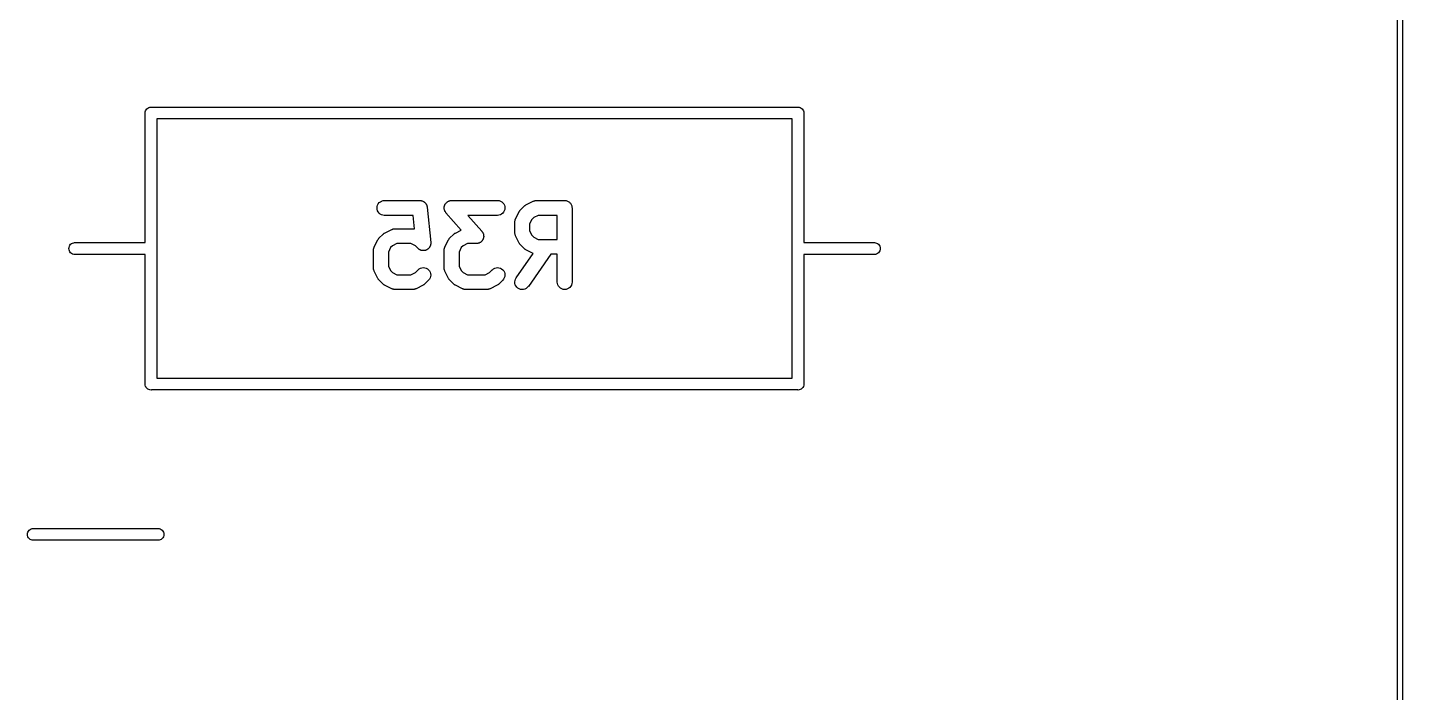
# Model space of a CAD drawing. Extents: x 19 to 116, y -142 to -17.
# Drawn here: x 101.53 to 115.42, y -92.12 to -85.4 of the extents above; entities that cross this region are included whole.
import ezdxf

# ---------------------------------------------------------------- set-up
doc = ezdxf.new("R2010")
doc.units = 0
doc.layers.add('BLACK', color=7, linetype='CONTINUOUS')

msp = doc.modelspace()

# ---------------------------------------------------------------- linework, layer by layer
at = {"layer": 'BLACK', "linetype": 'CONTINUOUS'}
for p, q in [((115.375, -142.215), (115.375, -16.705)), ((115.425, -16.6812), (115.425, -142.239)), ((102.715, -86.26), (102.716, -86.2482)), ((102.715, -86.263), (102.715, -86.26)), ((102.715, -87.57), (102.715, -86.263)), ((102.716, -86.2482), (102.719, -86.2369)), ((102.719, -86.2369), (102.725, -86.2265)), ((102.725, -86.2265), (102.732, -86.2174)), ((102.732, -86.2174), (102.742, -86.2099)), ((102.742, -86.2099), (102.752, -86.2043)), ((102.752, -86.2043), (102.763, -86.2009)), ((102.763, -86.2009), (102.772, -86.2)), ((102.772, -86.2), (102.775, -86.1997)), ((102.772, -86.2), (102.772, -86.2)), ((102.775, -86.1997), (102.778, -86.2)), ((102.778, -86.2), (109.312, -86.2)), ((109.312, -86.2), (109.315, -86.1997)), ((109.315, -86.1997), (109.318, -86.2)), ((109.318, -86.2), (109.318, -86.2)), ((109.318, -86.2), (109.327, -86.2009)), ((109.327, -86.2009), (109.338, -86.2043)), ((109.338, -86.2043), (109.348, -86.2099)), ((109.348, -86.2099), (109.358, -86.2174)), ((109.358, -86.2174), (109.365, -86.2265)), ((109.365, -86.2265), (109.371, -86.2369)), ((109.371, -86.2369), (109.374, -86.2482)), ((109.374, -86.2482), (109.375, -86.26)), ((109.375, -86.26), (109.375, -86.2629)), ((109.375, -86.2629), (109.375, -87.57)), ((102.835, -86.32), (102.835, -87.6271)), ((109.255, -86.32), (102.835, -86.32)), ((109.255, -87.627), (109.255, -86.32)), ((105.106, -87.1499), (105.12, -87.1457)), ((105.12, -87.1457), (105.134, -87.1443)), ((105.134, -87.1443), (105.491, -87.1443)), ((105.491, -87.1443), (105.492, -87.1443)), ((105.492, -87.1443), (105.496, -87.1447)), ((105.496, -87.1447), (105.499, -87.1447)), ((105.499, -87.1447), (105.503, -87.1455)), ((105.503, -87.1455), (105.507, -87.1459)), ((105.507, -87.1459), (105.51, -87.1469)), ((105.794, -87.1471), (105.798, -87.1457)), ((105.798, -87.1457), (105.801, -87.1455)), ((105.801, -87.1455), (105.803, -87.1449)), ((105.803, -87.1449), (105.808, -87.1447)), ((105.808, -87.1447), (105.813, -87.1443)), ((105.813, -87.1443), (106.277, -87.1443)), ((106.277, -87.1443), (106.278, -87.1443)), ((106.278, -87.1443), (106.293, -87.1459)), ((106.293, -87.1459), (106.307, -87.1504)), ((106.646, -87.1485), (106.651, -87.1467)), ((106.651, -87.1467), (106.653, -87.1464)), ((106.653, -87.1464), (106.655, -87.1457)), ((106.655, -87.1457), (106.661, -87.1452)), ((106.661, -87.1452), (106.666, -87.1444)), ((106.666, -87.1444), (106.668, -87.1445)), ((106.668, -87.1445), (106.67, -87.1443)), ((106.67, -87.1443), (106.956, -87.1443)), ((106.956, -87.1443), (106.956, -87.1443)), ((106.956, -87.1443), (106.956, -87.1443)), ((106.956, -87.1443), (106.957, -87.1443)), ((106.956, -87.1443), (106.956, -87.1443)), ((106.957, -87.1443), (106.964, -87.1451)), ((106.964, -87.1451), (106.971, -87.1458)), ((106.971, -87.1458), (106.971, -87.1459)), ((106.971, -87.1459), (106.971, -87.1459)), ((106.971, -87.1459), (106.978, -87.148)), ((105.059, -87.2188), (105.061, -87.2042)), ((105.061, -87.2333), (105.059, -87.2188)), ((105.061, -87.2042), (105.065, -87.1902)), ((105.065, -87.2474), (105.061, -87.2333)), ((105.065, -87.1902), (105.072, -87.1773)), ((105.072, -87.2604), (105.065, -87.2474)), ((105.072, -87.1773), (105.081, -87.1661)), ((105.081, -87.2718), (105.072, -87.2604)), ((105.081, -87.1661), (105.093, -87.1568)), ((105.092, -87.2812), (105.081, -87.2718)), ((105.105, -87.2882), (105.092, -87.2812)), ((105.093, -87.1568), (105.106, -87.1499)), ((105.51, -87.1469), (105.513, -87.1476)), ((105.513, -87.1476), (105.517, -87.1491)), ((105.517, -87.1491), (105.521, -87.1504)), ((105.521, -87.1504), (105.524, -87.152)), ((105.524, -87.152), (105.527, -87.1532)), ((105.527, -87.1532), (105.53, -87.1555)), ((105.53, -87.1555), (105.534, -87.1574)), ((105.534, -87.1574), (105.536, -87.1595)), ((105.536, -87.1595), (105.539, -87.1614)), ((105.539, -87.1614), (105.542, -87.1642)), ((105.542, -87.1642), (105.545, -87.1668)), ((105.545, -87.1668), (105.547, -87.1694)), ((105.547, -87.1694), (105.549, -87.1718)), ((105.549, -87.1718), (105.552, -87.1751)), ((105.552, -87.1751), (105.554, -87.1782)), ((105.554, -87.1782), (105.556, -87.1812)), ((105.556, -87.1812), (105.558, -87.1839)), ((105.558, -87.1839), (105.559, -87.1876)), ((105.559, -87.1876), (105.561, -87.1912)), ((105.561, -87.1912), (105.562, -87.1944)), ((105.562, -87.1944), (105.563, -87.1975)), ((105.563, -87.1975), (105.564, -87.2014)), ((105.564, -87.2014), (105.565, -87.2052)), ((105.565, -87.2052), (105.565, -87.2086)), ((105.565, -87.2086), (105.566, -87.2118)), ((105.566, -87.2118), (105.602, -87.569)), ((105.738, -87.2135), (105.739, -87.2089)), ((105.738, -87.2161), (105.738, -87.2135)), ((105.738, -87.2188), (105.738, -87.2161)), ((105.738, -87.2234), (105.738, -87.2188)), ((105.738, -87.2281), (105.738, -87.2234)), ((105.739, -87.2307), (105.738, -87.2281)), ((105.739, -87.2042), (105.74, -87.2017)), ((105.739, -87.2089), (105.739, -87.2042)), ((105.739, -87.2333), (105.739, -87.2307)), ((105.741, -87.2379), (105.739, -87.2333)), ((105.74, -87.2017), (105.741, -87.1991)), ((105.741, -87.1991), (105.742, -87.1947)), ((105.742, -87.2424), (105.741, -87.2379)), ((105.742, -87.1947), (105.744, -87.1902)), ((105.743, -87.2449), (105.742, -87.2424)), ((105.743, -87.2474), (105.743, -87.2449)), ((105.745, -87.2515), (105.743, -87.2474)), ((105.744, -87.1902), (105.745, -87.1879)), ((105.745, -87.1879), (105.746, -87.1855)), ((105.747, -87.2559), (105.745, -87.2515)), ((105.746, -87.1855), (105.748, -87.1815)), ((105.749, -87.258), (105.747, -87.2559)), ((105.748, -87.1815), (105.751, -87.1773)), ((105.75, -87.2604), (105.749, -87.258)), ((105.753, -87.264), (105.75, -87.2604)), ((105.751, -87.1773), (105.752, -87.1753)), ((105.752, -87.1753), (105.754, -87.1731)), ((105.756, -87.2679), (105.753, -87.264)), ((105.754, -87.1731), (105.757, -87.1697)), ((105.756, -87.2687), (105.756, -87.2679)), ((105.91, -87.4441), (105.756, -87.2687)), ((105.757, -87.1697), (105.76, -87.1661)), ((105.76, -87.1661), (105.762, -87.1644)), ((105.762, -87.1644), (105.764, -87.1625)), ((105.764, -87.1625), (105.768, -87.1598)), ((105.768, -87.1598), (105.771, -87.1568)), ((105.771, -87.1568), (105.774, -87.1556)), ((105.774, -87.1556), (105.776, -87.1541)), ((105.776, -87.1541), (105.78, -87.1522)), ((105.78, -87.1522), (105.784, -87.1499)), ((105.784, -87.1499), (105.787, -87.1492)), ((105.787, -87.1492), (105.789, -87.1481)), ((105.789, -87.1481), (105.794, -87.1471)), ((106.319, -87.2818), (106.306, -87.2886)), ((106.307, -87.1504), (106.32, -87.1574)), ((106.33, -87.2725), (106.319, -87.2818)), ((106.32, -87.1574), (106.331, -87.1668)), ((106.339, -87.2612), (106.33, -87.2725)), ((106.331, -87.1668), (106.34, -87.1782)), ((106.346, -87.2483), (106.339, -87.2612)), ((106.34, -87.1782), (106.347, -87.1912)), ((106.351, -87.2344), (106.346, -87.2483)), ((106.347, -87.1912), (106.351, -87.2052)), ((106.351, -87.2052), (106.352, -87.2198)), ((106.352, -87.2198), (106.351, -87.2344)), ((106.46, -87.3286), (106.496, -87.2572)), ((106.496, -87.2562), (106.499, -87.2527)), ((106.496, -87.2572), (106.496, -87.2562)), ((106.499, -87.2527), (106.501, -87.249)), ((106.501, -87.249), (106.503, -87.2466)), ((106.503, -87.2466), (106.504, -87.244)), ((106.504, -87.244), (106.507, -87.2409)), ((106.507, -87.2409), (106.51, -87.2377)), ((106.51, -87.2377), (106.546, -87.202)), ((106.546, -87.2012), (106.55, -87.1986)), ((106.546, -87.202), (106.546, -87.2012)), ((106.55, -87.1986), (106.553, -87.1957)), ((106.553, -87.1957), (106.555, -87.194)), ((106.555, -87.194), (106.558, -87.1921)), ((106.558, -87.1921), (106.561, -87.1902)), ((106.561, -87.1902), (106.565, -87.1879)), ((106.565, -87.1879), (106.636, -87.1522)), ((106.636, -87.1522), (106.637, -87.1517)), ((106.637, -87.1517), (106.639, -87.151)), ((106.639, -87.151), (106.641, -87.1499)), ((106.641, -87.1499), (106.646, -87.1485)), ((106.978, -87.148), (106.985, -87.1501)), ((106.985, -87.1501), (106.985, -87.1503)), ((106.985, -87.1503), (106.985, -87.1504)), ((106.985, -87.1504), (106.991, -87.1538)), ((106.991, -87.1538), (106.998, -87.1571)), ((106.998, -87.1571), (106.998, -87.1573)), ((106.998, -87.1573), (106.998, -87.1574)), ((106.998, -87.1574), (107.004, -87.162)), ((107.004, -87.162), (107.009, -87.1664)), ((107.009, -87.1664), (107.009, -87.1666)), ((107.009, -87.1666), (107.009, -87.1668)), ((107.009, -87.1668), (107.014, -87.1723)), ((107.014, -87.1723), (107.018, -87.1778)), ((107.018, -87.1778), (107.018, -87.178)), ((107.018, -87.178), (107.018, -87.1782)), ((107.018, -87.1782), (107.022, -87.1845)), ((107.022, -87.1845), (107.025, -87.1907)), ((107.025, -87.1907), (107.025, -87.191)), ((107.025, -87.191), (107.025, -87.1912)), ((107.025, -87.1912), (107.027, -87.198)), ((107.027, -87.198), (107.029, -87.2047)), ((107.029, -87.2047), (107.029, -87.205)), ((107.029, -87.205), (107.029, -87.2052)), ((107.029, -87.2052), (107.03, -87.2123)), ((107.03, -87.2123), (107.031, -87.2193)), ((107.031, -87.2193), (107.031, -87.9693)), ((105.119, -87.2926), (105.105, -87.2882)), ((105.133, -87.2943), (105.119, -87.2926)), ((105.134, -87.2943), (105.133, -87.2943)), ((105.424, -87.2943), (105.134, -87.2943)), ((105.437, -87.4322), (105.424, -87.2943)), ((106.277, -87.2943), (105.978, -87.2943)), ((105.978, -87.2943), (106.119, -87.4556)), ((106.292, -87.2929), (106.277, -87.2943)), ((106.306, -87.2886), (106.292, -87.2929)), ((106.452, -87.3567), (106.453, -87.3516)), ((106.452, -87.3589), (106.452, -87.3567)), ((106.452, -87.3611), (106.452, -87.3589)), ((106.452, -87.3621), (106.452, -87.3611)), ((106.452, -87.4693), (106.452, -87.3621)), ((106.453, -87.3516), (106.454, -87.3465)), ((106.454, -87.3445), (106.455, -87.3423)), ((106.454, -87.3465), (106.454, -87.3445)), ((106.455, -87.3423), (106.457, -87.3375)), ((106.457, -87.3375), (106.458, -87.3326)), ((106.458, -87.3326), (106.459, -87.3307)), ((106.459, -87.3307), (106.46, -87.3286)), ((106.624, -87.3351), (106.602, -87.3798)), ((106.602, -87.3798), (106.602, -87.4516)), ((106.643, -87.3166), (106.624, -87.3351)), ((106.688, -87.2943), (106.643, -87.3166)), ((106.881, -87.2943), (106.688, -87.2943)), ((106.881, -87.5371), (106.881, -87.2943)), ((105.031, -87.6143), (105.067, -87.5429)), ((105.067, -87.5429), (105.068, -87.542)), ((105.068, -87.542), (105.07, -87.5384)), ((105.07, -87.5384), (105.072, -87.5347)), ((105.072, -87.5347), (105.074, -87.5323)), ((105.074, -87.5323), (105.076, -87.5297)), ((105.076, -87.5297), (105.079, -87.5267)), ((105.079, -87.5267), (105.081, -87.5234)), ((105.081, -87.5234), (105.117, -87.4877)), ((105.117, -87.4877), (105.118, -87.4869)), ((105.118, -87.4869), (105.121, -87.4843)), ((105.121, -87.4843), (105.124, -87.4814)), ((105.124, -87.4814), (105.127, -87.4798)), ((105.127, -87.4798), (105.129, -87.4778)), ((105.129, -87.4778), (105.133, -87.4759)), ((105.133, -87.4759), (105.136, -87.4736)), ((105.136, -87.4736), (105.208, -87.4379)), ((105.208, -87.4379), (105.209, -87.4375)), ((105.209, -87.4375), (105.211, -87.4367)), ((105.211, -87.4367), (105.213, -87.4357)), ((105.213, -87.4357), (105.218, -87.4342)), ((105.218, -87.4342), (105.223, -87.4324)), ((105.223, -87.4324), (105.225, -87.4321)), ((105.225, -87.4321), (105.227, -87.4314)), ((105.227, -87.4314), (105.232, -87.4309)), ((105.232, -87.4309), (105.237, -87.4301)), ((105.237, -87.4301), (105.239, -87.4302)), ((105.239, -87.4302), (105.241, -87.43)), ((105.241, -87.43), (105.42, -87.43)), ((105.42, -87.43), (105.421, -87.43)), ((105.421, -87.43), (105.423, -87.4303)), ((105.423, -87.4303), (105.425, -87.4302)), ((105.425, -87.4302), (105.431, -87.4311)), ((105.431, -87.4311), (105.436, -87.4316)), ((105.436, -87.4316), (105.437, -87.4322)), ((105.746, -87.6143), (105.781, -87.5429)), ((105.781, -87.5429), (105.782, -87.542)), ((105.782, -87.542), (105.784, -87.5384)), ((105.784, -87.5384), (105.786, -87.5347)), ((105.786, -87.5347), (105.788, -87.5323)), ((105.788, -87.5323), (105.79, -87.5297)), ((105.79, -87.5297), (105.793, -87.5266)), ((105.793, -87.5266), (105.796, -87.5234)), ((105.796, -87.5234), (105.831, -87.4877)), ((105.831, -87.4877), (105.832, -87.4869)), ((105.832, -87.4869), (105.835, -87.4843)), ((105.835, -87.4843), (105.838, -87.4814)), ((105.838, -87.4814), (105.841, -87.4798)), ((105.841, -87.4798), (105.843, -87.4778)), ((105.843, -87.4778), (105.847, -87.4759)), ((105.847, -87.4759), (105.851, -87.4736)), ((105.851, -87.4736), (105.91, -87.4441)), ((106.112, -87.5618), (106.108, -87.5645)), ((106.114, -87.5599), (106.112, -87.5618)), ((106.116, -87.5582), (106.114, -87.5599)), ((106.119, -87.5546), (106.116, -87.5582)), ((106.119, -87.4556), (106.12, -87.4564)), ((106.122, -87.5512), (106.119, -87.5546)), ((106.12, -87.4564), (106.123, -87.4603)), ((106.123, -87.549), (106.122, -87.5512)), ((106.123, -87.4603), (106.126, -87.4639)), ((106.125, -87.5469), (106.123, -87.549)), ((106.127, -87.5428), (106.125, -87.5469)), ((106.126, -87.4639), (106.127, -87.4663)), ((106.127, -87.4663), (106.128, -87.4684)), ((106.13, -87.5388), (106.127, -87.5428)), ((106.128, -87.4684), (106.13, -87.4727)), ((106.13, -87.4727), (106.132, -87.4769)), ((106.131, -87.5364), (106.13, -87.5388)), ((106.132, -87.5341), (106.131, -87.5364)), ((106.132, -87.4769), (106.133, -87.4794)), ((106.133, -87.5296), (106.132, -87.5341)), ((106.133, -87.4794), (106.134, -87.4818)), ((106.135, -87.5252), (106.133, -87.5296)), ((106.134, -87.4818), (106.135, -87.4864)), ((106.135, -87.4864), (106.137, -87.4909)), ((106.136, -87.5226), (106.135, -87.5252)), ((106.137, -87.5154), (106.136, -87.5201)), ((106.136, -87.5201), (106.136, -87.5226)), ((106.137, -87.4909), (106.137, -87.4936)), ((106.137, -87.4936), (106.137, -87.4961)), ((106.137, -87.4961), (106.137, -87.5009)), ((106.137, -87.5009), (106.138, -87.5055)), ((106.138, -87.5108), (106.137, -87.5154)), ((106.138, -87.5055), (106.138, -87.5081)), ((106.138, -87.5081), (106.138, -87.5108)), ((106.452, -87.4715), (106.452, -87.4693)), ((106.452, -87.4737), (106.452, -87.4715)), ((106.453, -87.4787), (106.452, -87.4737)), ((106.454, -87.4839), (106.453, -87.4787)), ((106.454, -87.486), (106.454, -87.4839)), ((106.455, -87.4881), (106.454, -87.486)), ((106.456, -87.493), (106.455, -87.4881)), ((106.458, -87.4979), (106.456, -87.493)), ((106.459, -87.4998), (106.458, -87.4979)), ((106.46, -87.5019), (106.459, -87.4998)), ((106.46, -87.5028), (106.46, -87.5019)), ((106.496, -87.5743), (106.46, -87.5028)), ((106.602, -87.4516), (106.624, -87.4963)), ((106.624, -87.4963), (106.643, -87.5148)), ((106.643, -87.5148), (106.688, -87.5371)), ((106.688, -87.5371), (106.881, -87.5371)), ((101.945, -87.63), (101.946, -87.6182)), ((101.946, -87.6418), (101.945, -87.63)), ((101.946, -87.6182), (101.949, -87.6069)), ((101.949, -87.6531), (101.946, -87.6418)), ((101.949, -87.6069), (101.955, -87.5965)), ((101.955, -87.6635), (101.949, -87.6531)), ((101.955, -87.5965), (101.962, -87.5874)), ((101.962, -87.6726), (101.955, -87.6635)), ((101.962, -87.5874), (101.972, -87.5799)), ((101.972, -87.6801), (101.962, -87.6726)), ((101.972, -87.5799), (101.982, -87.5743)), ((101.982, -87.6857), (101.972, -87.6801)), ((101.982, -87.5743), (101.993, -87.5709)), ((101.993, -87.6891), (101.982, -87.6857)), ((101.993, -87.5709), (102.002, -87.57)), ((102.002, -87.69), (101.993, -87.6891)), ((102.002, -87.57), (102.715, -87.57)), ((102.715, -87.69), (102.002, -87.69)), ((102.715, -88.9971), (102.715, -87.69)), ((102.835, -87.6271), (102.835, -87.63)), ((102.835, -87.63), (102.835, -87.6329)), ((102.835, -87.6329), (102.835, -88.94)), ((105.024, -87.6424), (105.025, -87.6374)), ((105.024, -87.6446), (105.024, -87.6424)), ((105.024, -87.6468), (105.024, -87.6446)), ((105.024, -87.6479), (105.024, -87.6468)), ((105.024, -87.8264), (105.024, -87.6479)), ((105.025, -87.6323), (105.026, -87.6302)), ((105.025, -87.6374), (105.025, -87.6323)), ((105.026, -87.628), (105.028, -87.6232)), ((105.026, -87.6302), (105.026, -87.628)), ((105.028, -87.6232), (105.03, -87.6183)), ((105.03, -87.6183), (105.031, -87.6164)), ((105.031, -87.6164), (105.031, -87.6143)), ((105.196, -87.6209), (105.174, -87.6656)), ((105.174, -87.6656), (105.174, -87.8087)), ((105.214, -87.6024), (105.196, -87.6209)), ((105.259, -87.58), (105.214, -87.6024)), ((105.402, -87.58), (105.259, -87.58)), ((105.447, -87.6024), (105.402, -87.58)), ((105.474, -87.6295), (105.447, -87.6024)), ((105.477, -87.6318), (105.474, -87.6295)), ((105.479, -87.6343), (105.477, -87.6318)), ((105.483, -87.6364), (105.479, -87.6343)), ((105.485, -87.6388), (105.483, -87.6364)), ((105.489, -87.6405), (105.485, -87.6388)), ((105.492, -87.6425), (105.489, -87.6405)), ((105.495, -87.6439), (105.492, -87.6425)), ((105.498, -87.6457), (105.495, -87.6439)), ((105.502, -87.6467), (105.498, -87.6457)), ((105.505, -87.6481), (105.502, -87.6467)), ((105.509, -87.6489), (105.505, -87.6481)), ((105.512, -87.6499), (105.509, -87.6489)), ((105.516, -87.6503), (105.512, -87.6499)), ((105.519, -87.651), (105.516, -87.6503)), ((105.523, -87.6511), (105.519, -87.651)), ((105.527, -87.6514), (105.523, -87.6511)), ((105.53, -87.6511), (105.527, -87.6514)), ((105.534, -87.6511), (105.53, -87.6511)), ((105.538, -87.6504), (105.534, -87.6511)), ((105.541, -87.65), (105.538, -87.6504)), ((105.545, -87.649), (105.541, -87.65)), ((105.548, -87.6483), (105.545, -87.649)), ((105.552, -87.6469), (105.548, -87.6483)), ((105.555, -87.6459), (105.552, -87.6469)), ((105.559, -87.6442), (105.555, -87.6459)), ((105.562, -87.6428), (105.559, -87.6442)), ((105.565, -87.6408), (105.562, -87.6428)), ((105.568, -87.639), (105.565, -87.6408)), ((105.571, -87.6368), (105.568, -87.639)), ((105.574, -87.6348), (105.571, -87.6368)), ((105.577, -87.6322), (105.574, -87.6348)), ((105.58, -87.6298), (105.577, -87.6322)), ((105.582, -87.6271), (105.58, -87.6298)), ((105.585, -87.6245), (105.582, -87.6271)), ((105.587, -87.6214), (105.585, -87.6245)), ((105.589, -87.6186), (105.587, -87.6214)), ((105.591, -87.6154), (105.589, -87.6186)), ((105.593, -87.6124), (105.591, -87.6154)), ((105.594, -87.609), (105.593, -87.6124)), ((105.596, -87.6057), (105.594, -87.609)), ((105.597, -87.6023), (105.596, -87.6057)), ((105.599, -87.599), (105.597, -87.6023)), ((105.601, -87.5918), (105.599, -87.5953)), ((105.599, -87.5953), (105.599, -87.599)), ((105.602, -87.5846), (105.601, -87.5882)), ((105.601, -87.5882), (105.601, -87.5918)), ((105.602, -87.569), (105.602, -87.57)), ((105.602, -87.57), (105.602, -87.5736)), ((105.602, -87.5736), (105.602, -87.5772)), ((105.602, -87.5772), (105.602, -87.5809)), ((105.602, -87.5809), (105.602, -87.5846)), ((105.738, -87.6424), (105.739, -87.6374)), ((105.738, -87.6446), (105.738, -87.6424)), ((105.738, -87.6468), (105.738, -87.6446)), ((105.738, -87.6479), (105.738, -87.6468)), ((105.738, -87.8264), (105.738, -87.6479)), ((105.739, -87.6323), (105.74, -87.6302)), ((105.739, -87.6374), (105.739, -87.6323)), ((105.74, -87.6302), (105.741, -87.628)), ((105.741, -87.628), (105.742, -87.6232)), ((105.742, -87.6232), (105.744, -87.6183)), ((105.744, -87.6183), (105.745, -87.6164)), ((105.745, -87.6164), (105.746, -87.6143)), ((105.91, -87.6209), (105.888, -87.6656)), ((105.888, -87.6656), (105.888, -87.8087)), ((105.929, -87.6024), (105.91, -87.6209)), ((105.973, -87.58), (105.929, -87.6024)), ((106.063, -87.58), (105.973, -87.58)), ((106.068, -87.5795), (106.063, -87.58)), ((106.072, -87.5794), (106.068, -87.5795)), ((106.075, -87.5788), (106.072, -87.5794)), ((106.077, -87.5786), (106.075, -87.5788)), ((106.082, -87.5772), (106.077, -87.5786)), ((106.087, -87.5762), (106.082, -87.5772)), ((106.089, -87.5751), (106.087, -87.5762)), ((106.091, -87.5743), (106.089, -87.5751)), ((106.096, -87.5721), (106.091, -87.5743)), ((106.1, -87.5702), (106.096, -87.5721)), ((106.102, -87.5687), (106.1, -87.5702)), ((106.104, -87.5675), (106.102, -87.5687)), ((106.108, -87.5645), (106.104, -87.5675)), ((106.466, -87.9263), (106.638, -87.6799)), ((106.498, -87.5778), (106.496, -87.5743)), ((106.5, -87.5816), (106.498, -87.5778)), ((106.502, -87.584), (106.5, -87.5816)), ((106.504, -87.5866), (106.502, -87.584)), ((106.506, -87.5897), (106.504, -87.5866)), ((106.509, -87.593), (106.506, -87.5897)), ((106.51, -87.5937), (106.509, -87.593)), ((106.546, -87.6295), (106.51, -87.5937)), ((106.549, -87.6321), (106.546, -87.6295)), ((106.552, -87.6351), (106.549, -87.6321)), ((106.554, -87.6368), (106.552, -87.6351)), ((106.557, -87.6388), (106.554, -87.6368)), ((106.561, -87.6407), (106.557, -87.6388)), ((106.564, -87.643), (106.561, -87.6407)), ((106.565, -87.6435), (106.564, -87.643)), ((106.636, -87.6792), (106.565, -87.6435)), ((106.816, -87.6871), (106.589, -88.0123)), ((106.638, -87.6799), (106.636, -87.6792)), ((106.881, -87.6871), (106.816, -87.6871)), ((106.881, -87.9693), (106.881, -87.6871)), ((109.255, -87.63), (109.255, -87.627)), ((109.255, -87.633), (109.255, -87.63)), ((109.255, -88.94), (109.255, -87.633)), ((109.375, -87.57), (110.088, -87.57)), ((110.088, -87.69), (109.375, -87.69)), ((109.375, -87.69), (109.375, -88.9971)), ((110.088, -87.57), (110.097, -87.5709)), ((110.097, -87.6891), (110.088, -87.69)), ((110.097, -87.5709), (110.108, -87.5743)), ((110.108, -87.6857), (110.097, -87.6891)), ((110.108, -87.5743), (110.118, -87.5799)), ((110.118, -87.6801), (110.108, -87.6857)), ((110.118, -87.5799), (110.128, -87.5874)), ((110.128, -87.6726), (110.118, -87.6801)), ((110.128, -87.5874), (110.135, -87.5965)), ((110.135, -87.6635), (110.128, -87.6726)), ((110.135, -87.5965), (110.141, -87.6069)), ((110.141, -87.6531), (110.135, -87.6635)), ((110.141, -87.6069), (110.144, -87.6182)), ((110.144, -87.6418), (110.141, -87.6531)), ((110.144, -87.6182), (110.145, -87.63)), ((110.145, -87.63), (110.144, -87.6418)), ((105.024, -87.8286), (105.024, -87.8264)), ((105.024, -87.8308), (105.024, -87.8286)), ((105.024, -87.8359), (105.024, -87.8308)), ((105.025, -87.841), (105.024, -87.8359)), ((105.026, -87.8431), (105.025, -87.841)), ((105.174, -87.8087), (105.196, -87.8534)), ((105.475, -87.8441), (105.486, -87.835)), ((105.486, -87.835), (105.499, -87.8282)), ((105.499, -87.8282), (105.513, -87.8241)), ((105.513, -87.8241), (105.528, -87.8229)), ((105.528, -87.8229), (105.542, -87.8244)), ((105.542, -87.8244), (105.556, -87.8288)), ((105.556, -87.8288), (105.569, -87.8358)), ((105.569, -87.8358), (105.581, -87.8452)), ((105.738, -87.8286), (105.738, -87.8264)), ((105.738, -87.8308), (105.738, -87.8286)), ((105.739, -87.8359), (105.738, -87.8308)), ((105.739, -87.841), (105.739, -87.8359)), ((105.74, -87.8431), (105.739, -87.841)), ((105.888, -87.8087), (105.91, -87.8534)), ((106.225, -87.8441), (106.236, -87.835)), ((106.236, -87.835), (106.249, -87.8282)), ((106.249, -87.8282), (106.263, -87.8241)), ((106.263, -87.8241), (106.278, -87.8229)), ((106.278, -87.8229), (106.292, -87.8244)), ((106.292, -87.8244), (106.306, -87.8288)), ((106.306, -87.8288), (106.319, -87.8358)), ((106.319, -87.8358), (106.331, -87.8452)), ((105.026, -87.8453), (105.026, -87.8431)), ((105.028, -87.8501), (105.026, -87.8453)), ((105.029, -87.855), (105.028, -87.8501)), ((105.03, -87.857), (105.029, -87.855)), ((105.031, -87.859), (105.03, -87.857)), ((105.031, -87.86), (105.031, -87.859)), ((105.067, -87.9314), (105.031, -87.86)), ((105.069, -87.935), (105.067, -87.9314)), ((105.071, -87.9387), (105.069, -87.935)), ((105.073, -87.9411), (105.071, -87.9387)), ((105.075, -87.9438), (105.073, -87.9411)), ((105.078, -87.9469), (105.075, -87.9438)), ((105.081, -87.9501), (105.078, -87.9469)), ((105.081, -87.9509), (105.081, -87.9501)), ((105.117, -87.9866), (105.081, -87.9509)), ((105.196, -87.8534), (105.214, -87.8719)), ((105.214, -87.8719), (105.259, -87.8943)), ((105.259, -87.8943), (105.402, -87.8943)), ((105.402, -87.8943), (105.447, -87.8719)), ((105.447, -87.8719), (105.474, -87.8448)), ((105.474, -87.8448), (105.475, -87.8441)), ((105.58, -87.9509), (105.544, -87.9866)), ((105.589, -87.9396), (105.58, -87.9509)), ((105.581, -87.8452), (105.59, -87.8566)), ((105.596, -87.9267), (105.589, -87.9396)), ((105.59, -87.8566), (105.597, -87.8695)), ((105.601, -87.9127), (105.596, -87.9267)), ((105.597, -87.8695), (105.601, -87.8835)), ((105.601, -87.8835), (105.602, -87.8981)), ((105.602, -87.8981), (105.601, -87.9127)), ((105.74, -87.8453), (105.74, -87.8431)), ((105.742, -87.8501), (105.74, -87.8453)), ((105.744, -87.855), (105.742, -87.8501)), ((105.745, -87.857), (105.744, -87.855)), ((105.745, -87.859), (105.745, -87.857)), ((105.746, -87.86), (105.745, -87.859)), ((105.781, -87.9314), (105.746, -87.86)), ((105.784, -87.935), (105.781, -87.9314)), ((105.786, -87.9387), (105.784, -87.935)), ((105.788, -87.9411), (105.786, -87.9387)), ((105.789, -87.9438), (105.788, -87.9411)), ((105.792, -87.9469), (105.789, -87.9438)), ((105.795, -87.9501), (105.792, -87.9469)), ((105.796, -87.9509), (105.795, -87.9501)), ((105.831, -87.9866), (105.796, -87.9509)), ((105.91, -87.8534), (105.929, -87.8719)), ((105.929, -87.8719), (105.973, -87.8943)), ((105.973, -87.8943), (106.152, -87.8943)), ((106.152, -87.8943), (106.197, -87.8719)), ((106.197, -87.8719), (106.224, -87.8448)), ((106.224, -87.8448), (106.225, -87.8441)), ((106.33, -87.9509), (106.294, -87.9866)), ((106.339, -87.9396), (106.33, -87.9509)), ((106.331, -87.8452), (106.34, -87.8566)), ((106.346, -87.9267), (106.339, -87.9396)), ((106.34, -87.8566), (106.347, -87.8695)), ((106.351, -87.9127), (106.346, -87.9267)), ((106.347, -87.8695), (106.351, -87.8835)), ((106.351, -87.8835), (106.352, -87.8981)), ((106.352, -87.8981), (106.351, -87.9127)), ((106.452, -87.9675), (106.454, -87.9529)), ((106.453, -87.9821), (106.452, -87.9675)), ((106.454, -87.9529), (106.459, -87.939)), ((106.459, -87.939), (106.466, -87.9263)), ((106.882, -87.9839), (106.881, -87.9693)), ((107.031, -87.9703), (107.029, -87.9849)), ((107.031, -87.9693), (107.031, -87.9703)), ((105.12, -87.9893), (105.117, -87.9866)), ((105.123, -87.9922), (105.12, -87.9893)), ((105.126, -87.9939), (105.123, -87.9922)), ((105.128, -87.9959), (105.126, -87.9939)), ((105.132, -87.9979), (105.128, -87.9959)), ((105.136, -88.0002), (105.132, -87.9979)), ((105.136, -88.0007), (105.136, -88.0002)), ((105.208, -88.0364), (105.136, -88.0007)), ((105.21, -88.0372), (105.208, -88.0364)), ((105.212, -88.0382), (105.21, -88.0372)), ((105.217, -88.0398), (105.212, -88.0382)), ((105.222, -88.0416), (105.217, -88.0398)), ((105.224, -88.042), (105.222, -88.0416)), ((105.226, -88.0426), (105.224, -88.042)), ((105.231, -88.0432), (105.226, -88.0426)), ((105.236, -88.0441), (105.231, -88.0432)), ((105.238, -88.044), (105.236, -88.0441)), ((105.24, -88.0443), (105.238, -88.044)), ((105.241, -88.0443), (105.24, -88.0443)), ((105.42, -88.0443), (105.241, -88.0443)), ((105.422, -88.0441), (105.42, -88.0443)), ((105.424, -88.0442), (105.422, -88.0441)), ((105.429, -88.0434), (105.424, -88.0442)), ((105.435, -88.0429), (105.429, -88.0434)), ((105.437, -88.0422), (105.435, -88.0429)), ((105.439, -88.0419), (105.437, -88.0422)), ((105.444, -88.0401), (105.439, -88.0419)), ((105.449, -88.0386), (105.444, -88.0401)), ((105.451, -88.0376), (105.449, -88.0386)), ((105.453, -88.0368), (105.451, -88.0376)), ((105.454, -88.0364), (105.453, -88.0368)), ((105.525, -88.0007), (105.454, -88.0364)), ((105.529, -87.9984), (105.525, -88.0007)), ((105.532, -87.9965), (105.529, -87.9984)), ((105.535, -87.9945), (105.532, -87.9965)), ((105.537, -87.9929), (105.535, -87.9945)), ((105.54, -87.99), (105.537, -87.9929)), ((105.544, -87.9873), (105.54, -87.99)), ((105.544, -87.9866), (105.544, -87.9873)), ((105.835, -87.9893), (105.831, -87.9866)), ((105.838, -87.9922), (105.835, -87.9893)), ((105.84, -87.9939), (105.838, -87.9922)), ((105.843, -87.9959), (105.84, -87.9939)), ((105.846, -87.9979), (105.843, -87.9959)), ((105.85, -88.0002), (105.846, -87.9979)), ((105.851, -88.0007), (105.85, -88.0002)), ((105.922, -88.0364), (105.851, -88.0007)), ((105.924, -88.0372), (105.922, -88.0364)), ((105.926, -88.0382), (105.924, -88.0372)), ((105.931, -88.0398), (105.926, -88.0382)), ((105.936, -88.0416), (105.931, -88.0398)), ((105.938, -88.042), (105.936, -88.0416)), ((105.94, -88.0426), (105.938, -88.042)), ((105.945, -88.0432), (105.94, -88.0426)), ((105.95, -88.0441), (105.945, -88.0432)), ((105.952, -88.044), (105.95, -88.0441)), ((105.955, -88.0443), (105.952, -88.044)), ((105.956, -88.0443), (105.955, -88.0443)), ((106.17, -88.0443), (105.956, -88.0443)), ((106.172, -88.0441), (106.17, -88.0443)), ((106.174, -88.0442), (106.172, -88.0441)), ((106.179, -88.0434), (106.174, -88.0442)), ((106.185, -88.0429), (106.179, -88.0434)), ((106.187, -88.0422), (106.185, -88.0429)), ((106.189, -88.0419), (106.187, -88.0422)), ((106.194, -88.0401), (106.189, -88.0419)), ((106.199, -88.0386), (106.194, -88.0401)), ((106.201, -88.0376), (106.199, -88.0386)), ((106.203, -88.0368), (106.201, -88.0376)), ((106.204, -88.0364), (106.203, -88.0368)), ((106.275, -88.0007), (106.204, -88.0364)), ((106.279, -87.9984), (106.275, -88.0007)), ((106.282, -87.9965), (106.279, -87.9984)), ((106.285, -87.9945), (106.282, -87.9965)), ((106.287, -87.9929), (106.285, -87.9945)), ((106.29, -87.99), (106.287, -87.9929)), ((106.294, -87.9873), (106.29, -87.99)), ((106.294, -87.9866), (106.294, -87.9873)), ((106.457, -87.9962), (106.453, -87.9821)), ((106.464, -88.0093), (106.457, -87.9962)), ((106.473, -88.0208), (106.464, -88.0093)), ((106.484, -88.0304), (106.473, -88.0208)), ((106.496, -88.0377), (106.484, -88.0304)), ((106.51, -88.0424), (106.496, -88.0377)), ((106.525, -88.0442), (106.51, -88.0424)), ((106.539, -88.0433), (106.525, -88.0442)), ((106.554, -88.0395), (106.539, -88.0433)), ((106.567, -88.033), (106.554, -88.0395)), ((106.578, -88.0241), (106.567, -88.033)), ((106.588, -88.0131), (106.578, -88.0241)), ((106.589, -88.0123), (106.588, -88.0131)), ((106.886, -87.9979), (106.882, -87.9839)), ((106.893, -88.0108), (106.886, -87.9979)), ((106.902, -88.0221), (106.893, -88.0108)), ((106.914, -88.0315), (106.902, -88.0221)), ((106.927, -88.0384), (106.914, -88.0315)), ((106.941, -88.0428), (106.927, -88.0384)), ((106.955, -88.0443), (106.941, -88.0428)), ((106.97, -88.043), (106.955, -88.0443)), ((106.984, -88.0388), (106.97, -88.043)), ((106.997, -88.032), (106.984, -88.0388)), ((107.008, -88.0229), (106.997, -88.032)), ((107.018, -88.0117), (107.008, -88.0229)), ((107.025, -87.9988), (107.018, -88.0117)), ((107.029, -87.9849), (107.025, -87.9988)), ((102.835, -88.94), (109.255, -88.94)), ((102.715, -89), (102.715, -88.9971)), ((102.716, -89.0118), (102.715, -89)), ((102.719, -89.0231), (102.716, -89.0118)), ((102.724, -89.0319), (102.719, -89.0231)), ((102.725, -89.0335), (102.724, -89.0319)), ((102.732, -89.0426), (102.725, -89.0335)), ((102.742, -89.0501), (102.732, -89.0426)), ((102.752, -89.0557), (102.742, -89.0501)), ((102.763, -89.0591), (102.752, -89.0557)), ((102.775, -89.0603), (102.763, -89.0591)), ((102.778, -89.06), (102.775, -89.0603)), ((109.312, -89.06), (102.778, -89.06)), ((109.315, -89.0603), (109.312, -89.06)), ((109.327, -89.0591), (109.315, -89.0603)), ((109.338, -89.0557), (109.327, -89.0591)), ((109.348, -89.0501), (109.338, -89.0557)), ((109.358, -89.0426), (109.348, -89.0501)), ((109.365, -89.0335), (109.358, -89.0426)), ((109.371, -89.0231), (109.365, -89.0335)), ((109.374, -89.0118), (109.371, -89.0231)), ((109.375, -89.0029), (109.374, -89.0118)), ((109.375, -88.9971), (109.375, -89)), ((109.375, -89), (109.375, -89.0029)), ((109.375, -89.0029), (109.375, -89.0029)), ((101.536, -90.4865), (101.543, -90.4774)), ((101.543, -90.4774), (101.553, -90.4699)), ((101.553, -90.4699), (101.563, -90.4643)), ((101.563, -90.4643), (101.574, -90.4609)), ((101.574, -90.4609), (101.583, -90.46)), ((101.583, -90.46), (102.847, -90.46)), ((102.847, -90.46), (102.856, -90.4609)), ((102.856, -90.4609), (102.867, -90.4643)), ((102.867, -90.4643), (102.877, -90.4699)), ((102.877, -90.4699), (102.887, -90.4774)), ((102.887, -90.4774), (102.894, -90.4865)), ((101.526, -90.52), (101.527, -90.5082)), ((101.527, -90.5318), (101.526, -90.52)), ((101.527, -90.5082), (101.53, -90.4969)), ((101.53, -90.5431), (101.527, -90.5318)), ((101.53, -90.4969), (101.536, -90.4865)), ((101.536, -90.5535), (101.53, -90.5431)), ((101.543, -90.5626), (101.536, -90.5535)), ((101.553, -90.5701), (101.543, -90.5626)), ((101.563, -90.5757), (101.553, -90.5701)), ((101.574, -90.5791), (101.563, -90.5757)), ((101.583, -90.58), (101.574, -90.5791)), ((102.847, -90.58), (101.583, -90.58)), ((102.856, -90.5791), (102.847, -90.58)), ((102.867, -90.5757), (102.856, -90.5791)), ((102.877, -90.5701), (102.867, -90.5757)), ((102.887, -90.5626), (102.877, -90.5701)), ((102.894, -90.5535), (102.887, -90.5626)), ((102.894, -90.4865), (102.9, -90.4969)), ((102.9, -90.5431), (102.894, -90.5535)), ((102.9, -90.4969), (102.903, -90.5082)), ((102.903, -90.5318), (102.9, -90.5431)), ((102.903, -90.5082), (102.904, -90.52)), ((102.904, -90.52), (102.903, -90.5318))]:
    msp.add_line(p, q, dxfattribs=at)

doc.saveas('drawing.dxf')
